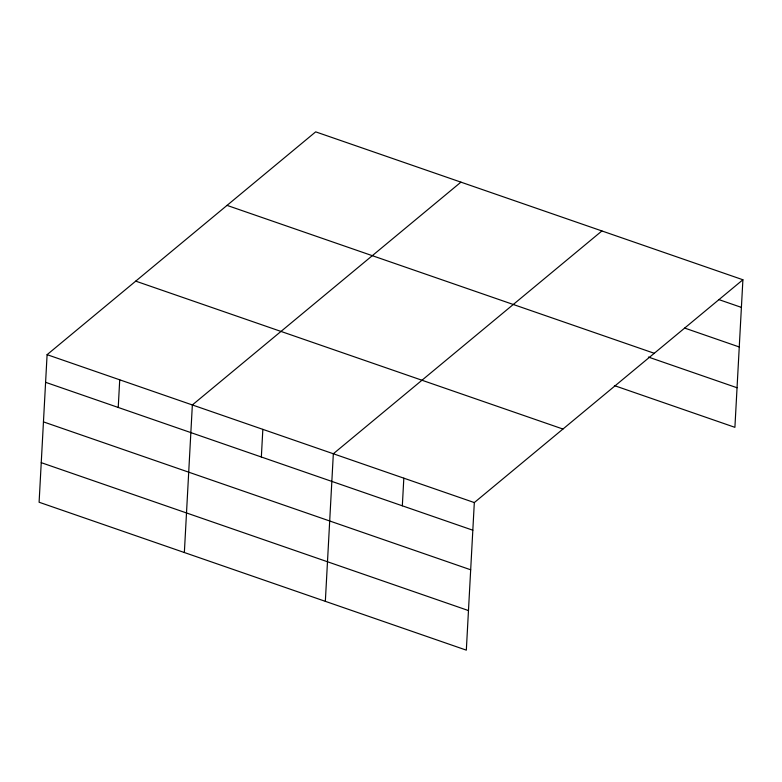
<?xml version="1.0" encoding="UTF-8"?>
<svg xmlns="http://www.w3.org/2000/svg" width="782" height="782" viewBox="0 0 782 782"><rect width="100%" height="100%" fill="white"/><g stroke="black" fill="none" stroke-linecap="round" stroke-linejoin="round"><path stroke-width="1.17" d="M47.096 354.666L39.1 502.239L466.326 650.145L474.322 502.572L742.9 279.76L315.674 131.855L47.096 354.666L474.322 502.572M118.229 407.451L119.724 379.817M184.357 552.522L192.352 404.959L460.93 182.147M261.344 457.001L262.84 429.367M325.341 601.338L333.337 453.765L601.915 230.954M402.329 505.807L403.825 478.173M742.9 279.76L734.904 427.334L614.388 385.604M718.668 299.526L741.404 307.394M684.68 328.078L739.264 346.973M227.034 205.383L654.27 353.288M648.366 357.051L737.055 387.755M135.726 281.139L562.952 429.044M45.591 382.31L472.827 530.216M43.45 421.879L470.686 569.795M41.241 462.661L468.477 610.566"/></g></svg>
